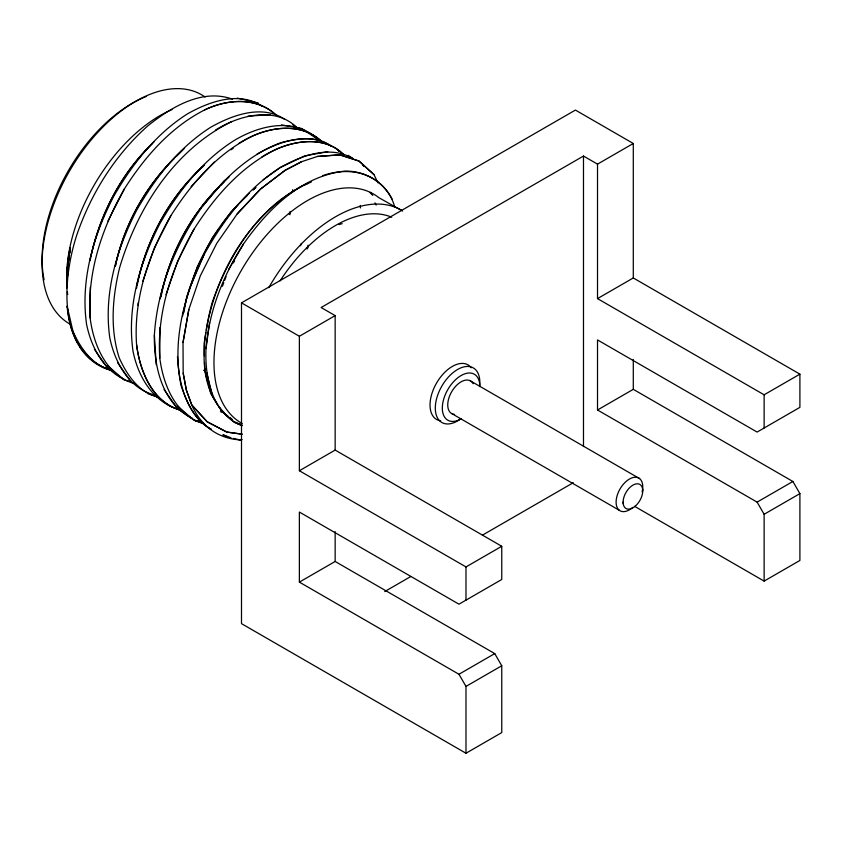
<?xml version="1.0" encoding="UTF-8"?>
<svg xmlns="http://www.w3.org/2000/svg" width="842" height="842" viewBox="0 0 842 842"><rect width="100%" height="100%" fill="white"/><g stroke="black" fill="none" stroke-linecap="round" stroke-linejoin="round"><path stroke-width="1.26" d="M135.288 383.826C106.534 376.332 93.43 344.904 90.147 317.876C87.021 272.45 101.945 227.919 124.384 188.934C144.666 156.97 170.6 127.184 204.816 109.839C227.351 99.051 256.526 96.756 275.955 114.965M90.147 317.876L90.273 287.354M136.604 344.673C139.877 371.238 152.465 402.244 180.493 410.191C152.413 402.287 139.898 371.248 136.572 344.683C133.446 299.257 148.371 254.716 170.81 215.741C191.345 183.451 217.625 153.307 252.411 136.099C274.681 125.784 303.72 123.669 322.402 142.14C299.247 119.753 263.283 127.752 238.696 143.519M177.22 405.686L193.86 420.232L203.711 423.589C175.62 415.695 163.148 384.636 159.791 358.082C156.665 312.656 171.589 268.124 194.028 229.14C215.068 196.06 242.18 165.064 278.323 148.297C299.247 139.625 327.58 137.035 344.178 155.223C322.212 132.499 285.775 141.856 261.915 156.907M159.801 358.082L159.948 327.549M138.099 305.488L138.141 302.931M66.771 288.143L67.244 268.335L70.202 247.643L69.728 252.821M67.592 276.113L67.834 273.524M69.139 259.283L69.497 255.41M90.241 260.536L90.494 257.989M136.646 288.038L137.025 284.207C146.876 239.812 168.853 197.196 202.869 166.611M289.911 214.678L290.185 212.173M292.448 192.165L292.721 189.66M68.181 264.304L70.202 247.643A134.678 77.759 -60 0 0 67.465 264.609M70.202 247.643L66.707 275.608L67.192 281.87M137.257 284.985C146.171 239.381 169.821 196.007 204.585 164.99M164.053 389.488L177.367 408.528L192.365 418.506C161.948 403.476 153.854 366.417 154.36 335.284C157.212 288.68 175.652 244.38 202.385 206.49C223.067 179.42 248.39 154.749 280.87 142.656C297.131 138.583 316.603 135.341 331.043 146.045C308.235 130.92 278.713 141.866 257.073 154.107M67.697 268.114L66.707 275.608L67.465 281.502M221.067 410.317L234.087 422.305L242.201 425.631C212.079 414.401 204.669 377.384 206.006 348.672C208.963 311.193 223.141 275.481 243.433 244.085C267.451 209.69 300.826 176.146 344.515 171.147C367.07 170.263 389.046 185.145 394.793 207.216M206.006 348.672L209.584 322.686M205.911 332.643L204.185 342.957L204.448 355.966M206.343 330.075C216.047 272.177 249.716 214.773 302.004 186.082M183.177 373.153L186.345 390.004L191.755 404.918L207.164 421.768L226.856 432.062L242.264 434.198L226.845 432.093L207.153 421.768L191.723 404.949L186.324 390.014L183.177 373.164L183.019 342.547L188.829 309.488L200.333 275.797L216.783 243.317L237.223 213.868L260.462 189.082L285.133 170.305L301.531 161.706L317.508 156.433L339.821 154.854L358.997 161.022L373.922 174.536L377.963 182.809M182.988 342.547L188.829 309.488M183.83 312.498L186.682 296.973L189.66 288.522M115.407 265.893C124.826 220.688 150.065 179.178 184.356 148.434M289.311 214.457L289.795 211.974M115.333 266.304C123.848 225.803 144.666 187.377 174.315 158.443M161.043 296.805C168.8 255.705 189.439 216.689 218.931 187.04M182.535 316.339C191.302 270.745 213.121 226.709 247.58 195.155M90.02 260.61C98.882 216.626 120.069 174.599 152.518 143.372M160.127 298.784C169.368 254.873 190.85 212.731 223.93 182.061M348.167 155.349L353.314 158.822C330.548 144.677 301.678 155.454 280.291 167.505C247.201 188.555 223.004 220.604 204.164 254.473C184.324 294.858 171.684 340.915 181.135 385.878C187.029 402.56 194.965 420.947 211.437 429.441C186.377 415.011 178.83 383.552 177.483 356.503M90.82 256.757C100.24 213.489 121.774 172.421 154.012 141.877M306.92 248.927L308.035 245.254M142.772 281.302L154.381 247.885L170.81 215.741M165.979 294.7L177.599 261.294L194.028 229.14M190.945 284.891L197.323 266.767L212.384 237.844L218.341 229.54M300.51 245.769L301.362 243.37M222.404 286.301L223.783 282.691M224.698 280.281L226.077 276.66M307.383 248.685L308.33 246.327M189.429 288.774L204.174 254.473M107.934 221.078L124.384 188.934M228.771 269.251L243.454 244.096M233.276 263.02L234.665 260.778M220.572 226.435L230.992 211.91L238.286 204.417M202.385 206.5L224.698 180.293M237.223 213.879L260.473 189.103L285.133 170.305L301.531 161.727M191.166 186.619L214.236 162.096M240.107 202.543L249.232 193.186M220.762 185.219L229.035 176.988M176.167 156.591L182.672 150.129M253.189 190.029L256 187.471M231.897 121.49C174.389 149.613 137.32 208.016 119.553 267.893C112.439 297.373 109.818 328.506 119.206 357.808C126.889 374.985 139.056 392.814 158.506 397.224L147.434 393.425M253.021 189.629L255.115 188.124M263.23 179.714L280.281 167.526L304.762 155.844L327.822 151.728M231.045 149.802L233.171 148.371M241.496 302.857L299.373 336.274L299.373 470.741L335.148 450.081L501.758 546.279L501.758 579.485L458.964 604.188L299.373 512.052L299.373 582.117L335.148 561.467L494.738 653.602L501.758 665.759L501.758 732.582L465.984 753.243L241.496 623.638L241.496 302.857L575.412 110.07L633.289 143.487L633.289 277.955L799.9 374.143L799.9 407.36L757.105 432.062L597.515 339.926L597.515 409.991L757.105 502.127L764.126 514.283L764.126 581.106L799.9 560.456L799.9 493.623L792.88 481.477L633.289 389.33L597.515 409.991M633.289 143.487L597.515 164.137L583.485 156.044L321.118 307.519L335.148 315.613L335.148 450.081M299.373 336.274L335.148 315.613M597.515 164.137L597.515 298.605L633.289 277.955M384.72 591.568L410.843 576.486M482.403 535.175L573.265 482.719M299.373 470.741L465.984 566.929L501.758 546.279M597.515 298.605L764.126 394.803L799.9 374.143M299.373 582.117L458.964 674.263L494.738 653.602M757.105 502.127L792.88 481.477M465.984 753.243L465.984 686.409L501.758 665.759M764.126 514.283L799.9 493.623M203.638 370.427L205.943 369.217M215.489 130.089C239.307 115.017 275.839 105.66 297.752 128.416M304.309 185.04L307.772 183.482M204.753 109.87C227.277 99.072 256.431 96.746 275.892 114.901M311.319 182.019C261.104 202.406 229.498 253.295 212.163 302.583C202.722 337.453 196.27 383.952 223.898 412.348M339 224.572L342.199 223.656M322.633 175.662C349.335 166.274 378.3 172.526 392.067 198.954M318.202 139.656C294.458 116.575 259.21 125.363 233.855 140.698C202.133 160.843 178.578 191.208 160.001 223.404C139.804 262.546 126.71 306.941 133.025 351.251C137.72 374.543 150.034 396.929 172.347 407.265L174.81 407.781M262.336 106.281C239.423 90.778 209.395 101.45 187.429 113.891C155.696 134.036 132.152 164.411 113.565 196.596C93.378 235.739 80.285 280.133 86.589 324.444C91.325 347.188 102.945 369.543 124.848 379.742M239.212 439.808L241.738 439.492L239.212 439.808L233.35 438.366M317.508 156.433L339.821 154.854L358.976 161.054L373.911 174.557M247.874 116.196L270.177 114.649M281.396 124.9L301.752 128.521L318.202 139.656M125.921 380.458L129.605 381.226M154.044 394.887C128.658 388.067 114.765 362.039 109.807 337.842C103.503 293.542 116.596 249.137 136.783 210.005C155.36 177.809 178.914 147.445 210.647 127.289C232.287 115.07 261.967 104.103 284.701 119.29M195.565 420.674L200.47 421.695L195.576 420.642M237.286 98.114L258.231 102.998M227.508 436.893L222.919 434.767L231.013 437.787M238.16 423.821L240.623 424.452M220.467 411.696L224.109 412.759M232.476 99.188C202.217 88.189 171.094 107.281 148.108 125.626C115.186 154.812 91.283 193.039 76.959 234.486C62.476 278.323 56.119 353.072 111.66 370.333C90.536 365.239 78.548 344.999 70.654 326.275M235.613 422.231L242.401 425.336M402.592 211.047L378.942 197.723A132.194 76.327 -60 0 0 243.759 266.282A132.194 76.327 -60 0 0 242.243 423.526M470.004 380.647L639.573 478.582M634.605 506.337L764.126 581.106M452.133 413.811L619.302 510.284M364.618 166.463L362.565 165.074L364.628 166.453M292.932 124.858L296.352 128.373L294.984 126.247M228.171 416.38L222.183 411.906L218.846 406.549M230.171 417.864L232.16 419.358M107.555 365.502L124.216 380.026M228.403 416.811L232.003 420.368M370.07 192.576L372.796 195.386M230.476 418.116L232.192 420.084M94.388 349.304L107.734 368.322M117.606 362.713L130.942 381.721M370.501 192.334L371.932 194.481M217.52 404.402L210.847 393.688L208.921 386.289M458.964 674.263L465.984 686.409M375.016 202.869L376.185 205.048M208.269 383.826L204.722 370.28L204.574 362.47M206.743 372.638L211.826 393.498M67.349 291.995L67.739 294.563M360.197 205.406L360.481 207.932M642.646 489.086L642.762 490.791M623.122 502.127L623.238 503.832M154.381 335.274L156.233 364.649M764.126 394.803L764.126 428.01M633.289 359.492L633.289 389.33M583.485 156.044L583.485 446.576M465.984 566.929L465.984 600.146M335.148 531.618L335.148 561.467M440.661 420.811A31.491 18.187 -60 0 1 436.545 383.078A31.491 18.187 -60 0 1 471.288 367.765M280.112 280.839A121.532 70.17 -60 0 1 391.73 217.225M268.766 287.68A132.194 76.327 -60 0 1 401.76 210.342M241.707 439.945A153.528 88.642 -60 0 1 191.723 404.949M111.776 370.543A153.528 88.642 -60 0 1 104.597 368.165M103.998 367.922A153.528 88.642 -60 0 1 91.399 360.25L78.506 344.988L73.096 331.853L67.107 306.109A153.528 88.642 -60 0 0 77.432 343.115M90.189 359.218A153.528 88.642 -60 0 1 79.422 346.483M66.75 282.344A132.194 76.327 -60 0 1 172.01 109.555M66.686 282.533A134.678 77.759 -60 0 1 67.213 267.167M70.265 324.233A132.194 76.327 -60 0 1 70.844 168.789A132.194 76.327 -60 0 1 205.09 97.009M44.089 279.807A127.237 73.465 -60 0 1 146.14 96.546M461.058 418.59A31.501 18.177 -60 0 1 435.335 409.412A31.501 18.177 -60 0 1 458.711 368.859A31.501 18.177 -60 0 1 479.561 386.499M461.437 418.674A26.544 15.314 -60 0 1 442.313 408.349A26.544 15.314 -60 0 1 460.953 375.627A26.544 15.314 -60 0 1 479.835 386.394M454.575 414.422A18.85 10.883 -60 0 1 451.975 391.225A18.85 10.883 -60 0 1 473.13 383.72M632.805 507.379A18.85 10.883 -60 0 1 616.134 503.116A18.85 10.883 -60 0 1 631.09 478.203A18.85 10.883 -60 0 1 642.109 491.875M339.789 151.465L337.6 150.118L339.8 151.455M635.478 505.947A13.893 8.02 -60 0 0 639.888 484.434A13.893 8.02 -60 0 0 623.448 499.001A13.893 8.02 -60 0 0 635.478 505.947"/></g></svg>
